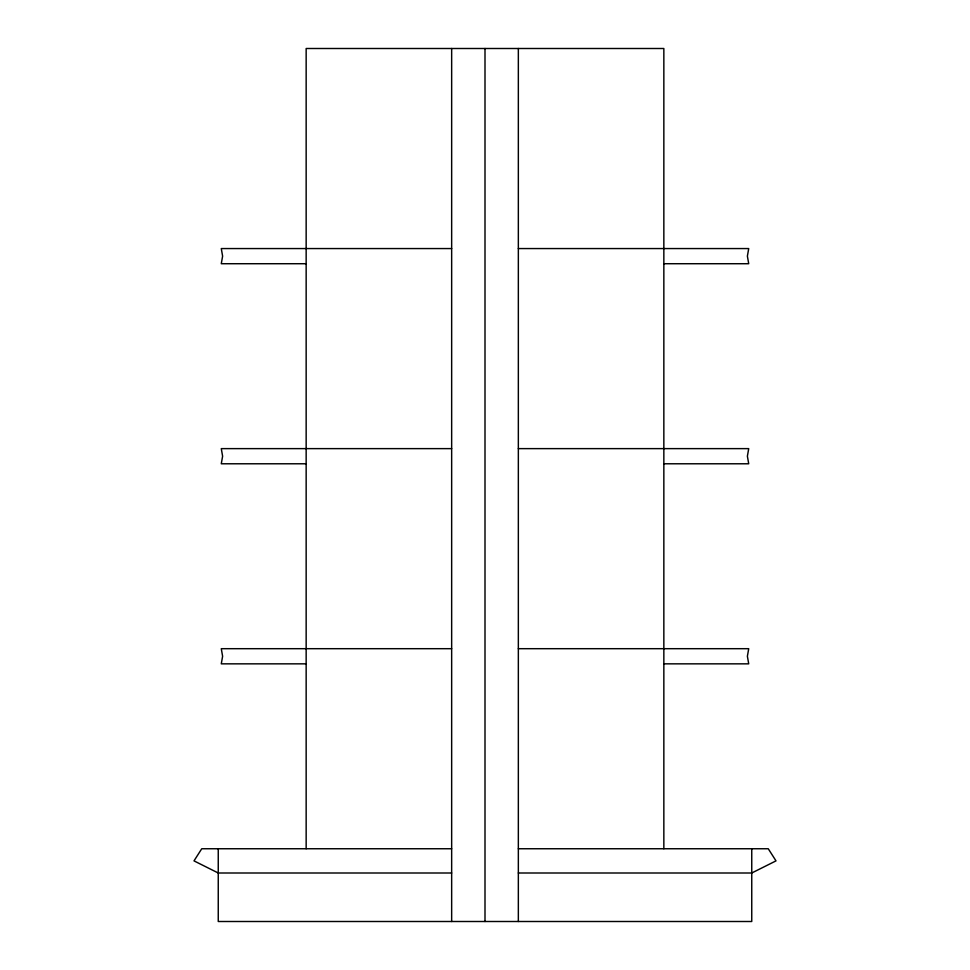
<?xml version="1.0" encoding="UTF-8"?>
<svg xmlns="http://www.w3.org/2000/svg" width="970" height="970" viewBox="0 0 970 970"><rect width="100%" height="100%" fill="white"/><g stroke="black" fill="none" stroke-linecap="round" stroke-linejoin="round"><path stroke-width="1.45" d="M451.656 248.562L221.281 248.562L222.615 256.141L221.281 263.719L306.156 263.719M518.344 248.562L748.719 248.562L747.385 256.141L748.719 263.719L663.844 263.719M451.656 448.625L221.281 448.625L222.615 456.203L221.281 463.781L306.156 463.781M518.344 448.625L748.719 448.625L747.385 456.203L748.719 463.781L663.844 463.781M451.656 648.688L221.281 648.688L222.615 656.266L221.281 663.844L306.156 663.844M518.344 648.688L748.719 648.688L747.385 656.266L748.719 663.844L663.844 663.844M451.656 848.75L201.748 848.75L194 860.875L218.25 873L451.656 873M518.344 848.75L768.252 848.75L776 860.875L751.75 873L518.344 873M751.75 848.75L751.75 921.5L218.25 921.5L218.25 848.75M663.844 848.75L663.844 48.5L306.156 48.5L306.156 848.75M518.344 48.5L518.344 921.5M485 48.5L485 921.5M451.656 48.5L451.656 921.5"/></g></svg>
